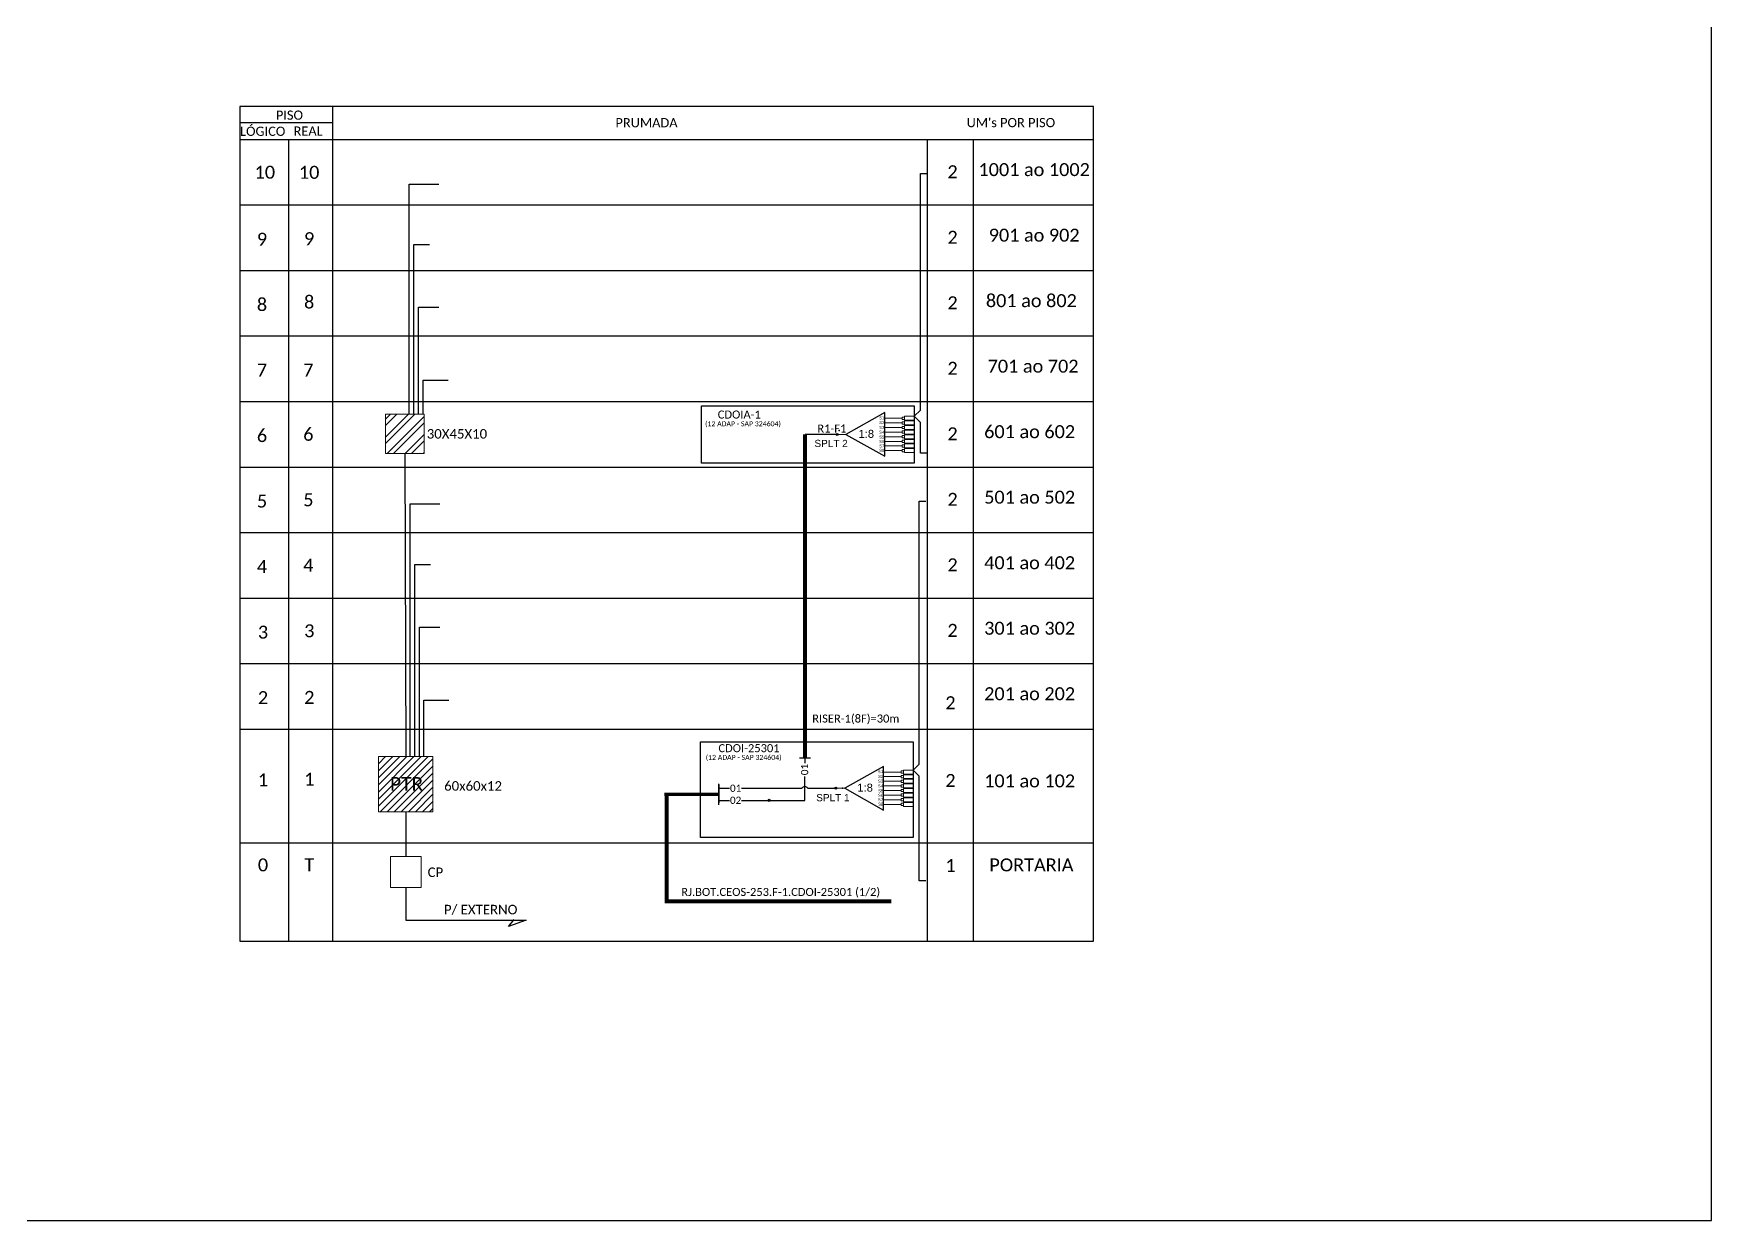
# Model space of a CAD drawing. Header units: millimetres. Extents: x 138 to 976, y 341 to 935.
# Drawn here: x 556.8 to 976.1, y 341.4 to 638 of the extents above; entities that cross this region are included whole.
import ezdxf
from ezdxf.enums import TextEntityAlignment as Align

# ---------------------------------------------------------------- set-up
doc = ezdxf.new("R2010")
doc.units = ezdxf.units.MM
doc.header["$LTSCALE"] = 0.03
doc.styles.add('ARIAL', font='arial.ttf')
doc.styles.add('WMF-Calibri0', font='calibri.ttf')

# ---------------------------------------------------------------- blocks, each defined once
blk = doc.blocks.new('SPLT_1-8_SC-APC')
at = {"color": 1}
blk.add_lwpolyline([(-7.37, -2.1), (-17.04, -7.55), (-7.37, -13), (-7.37, -2.1)], dxfattribs=at)
at = {"color": 3, "lineweight": 0}
for points in [[(-2.99, -3.51), (-7.37, -3.51)], [(-2.41, -3.02), (-2.41, -4)], [(-2.41, -3.02), (0, -3.02)], [(-2.41, -4), (0, -4)], [(-2.41, -4.17), (-2.41, -5.16)], [(-2.41, -4.17), (0, -4.17)], [(-7.37, -4.66), (-2.99, -4.66)], [(-7.37, -5.82), (-2.99, -5.82)], [(-7.37, -6.97), (-2.99, -6.97)], [(-7.37, -8.12), (-2.99, -8.12)], [(-2.41, -5.16), (0, -5.16)], [(-2.41, -5.32), (-2.41, -6.31)], [(-2.41, -5.32), (0, -5.32)], [(-2.41, -6.31), (0, -6.31)], [(-2.41, -6.48), (-2.41, -7.46)], [(-2.41, -6.48), (0, -6.48)], [(-2.41, -7.46), (0, -7.46)], [(-2.41, -7.63), (-2.41, -8.62)], [(-2.41, -7.63), (0, -7.63)], [(-7.37, -9.28), (-2.99, -9.28)], [(-7.37, -10.43), (-2.99, -10.43)], [(-7.37, -11.58), (-2.99, -11.58)], [(-2.41, -8.62), (0, -8.62)], [(-2.41, -8.78), (-2.41, -9.77)], [(-2.41, -8.78), (0, -8.78)], [(-2.41, -9.77), (0, -9.77)], [(-2.41, -9.94), (-2.41, -10.92)], [(-2.41, -9.94), (0, -9.94)], [(-2.41, -10.92), (0, -10.92)], [(-2.41, -11.09), (-2.41, -12.08)], [(-2.41, -11.09), (0, -11.09)], [(-2.41, -12.08), (0, -12.08)]]:
    blk.add_lwpolyline(points, dxfattribs=at)
for points in [[(-2.99, -3.22), (-2.41, -3.22), (-2.41, -3.8), (-2.99, -3.8)], [(-2.99, -4.38), (-2.41, -4.38), (-2.41, -4.95), (-2.99, -4.95)], [(-2.99, -5.53), (-2.41, -5.53), (-2.41, -6.1), (-2.99, -6.1)], [(-2.99, -6.68), (-2.41, -6.68), (-2.41, -7.26), (-2.99, -7.26)], [(-2.99, -7.84), (-2.41, -7.84), (-2.41, -8.41), (-2.99, -8.41)], [(-2.99, -8.99), (-2.41, -8.99), (-2.41, -9.56), (-2.99, -9.56)], [(-2.99, -10.14), (-2.41, -10.14), (-2.41, -10.72), (-2.99, -10.72)], [(-2.99, -11.3), (-2.41, -11.3), (-2.41, -11.87), (-2.99, -11.87)]]:
    blk.add_lwpolyline(points, close=True, dxfattribs=at)
at = {"color": 1, "lineweight": 0}
blk.add_lwpolyline([(-17.04, -7.55), (-19.26, -7.55)], dxfattribs=at)
at = {"color": 1, "style": 'ARIAL'}
for s, height, p in [('S1', 0.75, (-8.74, -3.78)), ('1:8', 2, (-13.91, -8.4)), ('S2', 0.75, (-8.74, -4.97)), ('S3', 0.75, (-8.74, -6.18)), ('S4', 0.75, (-8.74, -7.36)), ('S5', 0.75, (-8.74, -8.57)), ('S6', 0.75, (-8.74, -9.69)), ('S7', 0.75, (-8.74, -10.78)), ('S8', 0.75, (-8.74, -11.9))]:
    blk.add_text(s, height=height, dxfattribs=at).set_placement(p)
blk = doc.blocks.new('SPLITTER_')
blk.add_point((0, 0))
at = {"style": 'ARIAL', "flags": 4}
blk.add_attdef('SPLT', (0, -3.26), '', height=1.5, dxfattribs=at)
blk = doc.blocks.new('SPLITTER FUTURO')
blk.add_point((0, 0))
at = {"style": 'ARIAL', "text_generation_flag": 6, "flags": 4}
for tag, p, height in [('SPLT', (-6.22, -4.1), 1.5), ('INSTAL.', (-6.25, -6.09), 1.25)]:
    blk.add_attdef(tag, p, '', height=height, rotation=180, dxfattribs=at)

msp = doc.modelspace()

# ---------------------------------------------------------------- hatches: boundary and pattern name
h = msp.add_hatch()
h.set_pattern_fill('STEEL', color=1, style=0)
h.set_pattern_definition([(45, (124.9914, 74.23), (-2.245064, 2.245064), []), (45, (124.9914, 75.8175), (-2.245064, 2.245064), [])])
h.paths.add_polyline_path([(654.4, 542.92), (644.72, 542.92), (644.72, 533.11), (654.4, 533.11)])
h = msp.add_hatch(color=3)
h.dxf.hatch_style = 1
edge = h.paths.add_edge_path()
edge.add_arc((757.59, 537.87), 0.242, 0, 360)
h = msp.add_hatch()
h.set_pattern_fill('ANSI31', color=1, scale=10, style=0)
h.set_pattern_definition([(45, (31.3828, 59.6342), (-0.8838835, 0.8838835), [])])
h.paths.add_polyline_path([(643, 443.6), (656.57, 443.6), (656.57, 457.36), (643, 457.36)])
h.paths.add_polyline_path([(645.01, 447.95), (655.09, 447.95), (655.09, 453.1), (645.01, 453.1)], flags=24)
h = msp.add_hatch(color=3)
h.dxf.hatch_style = 1
edge = h.paths.add_edge_path()
edge.add_arc((757.27, 449.47), 0.256, 0, 360)
h = msp.add_hatch(color=3)
h.dxf.hatch_style = 1
edge = h.paths.add_edge_path()
edge.add_arc((740.64, 446.43), 0.256, 0, 360)

# ---------------------------------------------------------------- linework, layer by layer
at = {"color": 5}
msp.add_line((757.59, 537.87), (749.57, 537.87), dxfattribs=at)
at = {"color": 1}
msp.add_line((728.07, 450.39), (728.07, 445.81), dxfattribs=at)
for points in [[(137.51, 341.45), (976.08, 341.45), (976.08, 935.45), (137.51, 935.45), (137.51, 341.45)], [(608.34, 619.81), (608.34, 611.59)], [(821.66, 611.59), (821.66, 619.81)], [(608.34, 611.59), (821.66, 611.59)], [(608.34, 611.59), (821.66, 611.59)], [(608.34, 611.59), (608.34, 411.22), (821.66, 411.22), (821.66, 611.59)], [(780.06, 611.59), (780.06, 411.22)], [(791.64, 411.22), (791.64, 611.59)], [(608.34, 595.21), (821.66, 595.21)], [(608.34, 578.84), (821.66, 578.84)], [(608.34, 562.47), (821.66, 562.47)], [(608.34, 546.1), (821.66, 546.1)], [(608.34, 529.73), (821.66, 529.73)], [(608.34, 513.35), (821.66, 513.35)], [(608.34, 496.98), (821.66, 496.98)], [(608.34, 480.61), (821.66, 480.61)], [(608.34, 464.24), (821.66, 464.24)], [(608.34, 435.85), (821.66, 435.85)]]:
    msp.add_lwpolyline(points)
at = {"color": 0}
for points in [[(821.66, 619.81), (608.34, 619.81)], [(631.49, 619.81), (631.49, 611.59)], [(631.49, 615.7), (608.34, 615.7)], [(608.34, 611.59), (821.66, 611.59)], [(620.54, 611.59), (620.54, 411.22)], [(631.49, 611.59), (631.49, 411.22)], [(650.68, 542.92), (650.68, 600.45), (658.06, 600.45)], [(651.83, 542.92), (651.83, 585.3)], [(651.83, 585.3), (655.76, 585.3)], [(652.98, 542.92), (652.98, 569.64)], [(652.98, 569.64), (658.06, 569.64)], [(654.13, 551.39), (660.36, 551.39)], [(654.13, 542.92), (654.13, 551.39)], [(650.91, 457.36), (650.91, 520.51), (658.28, 520.51)], [(652.06, 457.36), (652.06, 505.37)], [(652.06, 505.37), (655.98, 505.37)], [(653.21, 457.36), (653.21, 489.7)], [(653.21, 489.7), (658.28, 489.7)], [(654.36, 457.36), (654.36, 471.45)], [(654.36, 471.45), (660.59, 471.45)]]:
    msp.add_lwpolyline(points, dxfattribs=at)
at = {"color": 3}
for points in [[(778.41, 554.91), (778.41, 603.09), (780.06, 603.09)], [(778.41, 533.21), (778.41, 540.89), (776.85, 542.4), (778.41, 543.91), (778.41, 554.91)], [(649.56, 533.11), (649.81, 457.36)], [(780.07, 533.21), (778.41, 533.21)], [(778.13, 493.1), (778.13, 521.22), (779.78, 521.22)], [(778.13, 443.73), (778.13, 452.49), (776.56, 454), (778.13, 455.5), (778.13, 493.1)], [(728.07, 449.46), (730.66, 449.46)], [(733.74, 449.46), (743.02, 449.46)], [(743.02, 449.47), (748.75, 449.47)], [(750.31, 449.47), (757.27, 449.47)], [(779.78, 426.35), (778.13, 426.35), (778.13, 443.73)]]:
    msp.add_lwpolyline(points, dxfattribs=at)
at = {"color": 1, "lineweight": 0}
for points in [[(654.4, 542.92), (644.72, 542.92), (644.72, 533.11), (654.4, 533.11)], [(643, 457.36), (656.57, 457.36), (656.57, 443.6), (643, 443.6)]]:
    msp.add_lwpolyline(points, close=True, dxfattribs=at)
at = {"color": 1}
for points in [[(723.72, 545.03), (776.85, 545.03), (776.85, 530.71), (723.72, 530.71)], [(723.43, 461.07), (776.56, 461.07), (776.56, 437.18), (723.43, 437.18)]]:
    msp.add_lwpolyline(points, close=True, dxfattribs=at)
at = {"color": 5, "const_width": 1}
msp.add_lwpolyline([(749.57, 537.87), (749.57, 463.9), (749.57, 463.9), (749.57, 457.03)], dxfattribs=at)
at = {"color": 5}
for points in [[(748.18, 457.03), (750.96, 457.03)], [(749.53, 457.03), (749.53, 455.71)], [(740.64, 446.43), (749.53, 446.43), (749.53, 452.35)]]:
    msp.add_lwpolyline(points, dxfattribs=at)
at = {"color": 1}
for points in [[(728.07, 445.34), (728.07, 450.55)], [(649.79, 443.6), (649.79, 432.38)], [(649.79, 424.61), (649.79, 416.46), (679.93, 416.46)], [(649.79, 424.61), (649.79, 421.27)], [(675.51, 414.87), (676.92, 416.69)], [(679.93, 416.46), (675.51, 414.87)]]:
    msp.add_lwpolyline(points, dxfattribs=at)
msp.add_lwpolyline([(714.38, 447.94, 0.8, 0.8, 0), (728.07, 447.95, 0.8, 0.8, 0)], format="xyseb", dxfattribs=at)
at = {"color": 1, "const_width": 1}
msp.add_lwpolyline([(715, 447.56), (715, 421.22), (771.17, 421.22)], dxfattribs=at)
at = {"color": 2}
for points in [[(728.07, 446.43), (730.66, 446.43)], [(733.74, 446.43), (740.64, 446.43)]]:
    msp.add_lwpolyline(points, dxfattribs=at)
at = {"lineweight": 0}
msp.add_lwpolyline([(653.62, 432.38), (645.96, 432.38), (645.96, 424.61), (653.62, 424.61)], close=True, dxfattribs=at)
at = {"color": 3}
for centre, radius in [((757.59, 537.87), 0.242), ((757.27, 449.47), 0.256), ((740.64, 446.43), 0.256)]:
    msp.add_circle(centre, radius, dxfattribs=at)
msp.add_arc((749.53, 448.72), 1.08, 43.7403, 136.2597, dxfattribs=at)

# ---------------------------------------------------------------- block references
for p in [(776.85, 545.42), (776.56, 457.01)]:
    msp.add_blockref('SPLT_1-8_SC-APC', p, dxfattribs=at)
ref = msp.add_blockref('SPLITTER FUTURO', (758.14, 538.83))
ref.add_attrib('SPLT', 'SPLT 2', (751.92, 534.73), dxfattribs={"height": 1.79, "rotation": 180, "style": 'ARIAL', "text_generation_flag": 6})
at = {"color": 7}
ref = msp.add_blockref('SPLITTER_', (758.92, 449.47), dxfattribs=dict(at, xscale=-1))
ref.add_attrib('SPLT', 'SPLT 1', (752.38, 446.21), dxfattribs={"height": 1.79, "style": 'ARIAL'})

# ---------------------------------------------------------------- texts
at = {"color": 0, "style": 'WMF-Calibri0'}
for s, p in [('     PISO', (613.3, 616.51)), ('PRUMADA', (702.21, 614.62)), ("UM's POR PISO", (789.95, 614.65)), ('  LÓGICO', (606.76, 612.48)), ('    REAL', (618.52, 612.53))]:
    msp.add_text(s, height=2.3, dxfattribs=at).set_placement(p)
at = {"color": 7, "style": 'WMF-Calibri0'}
for s, height, p in [('10', 3.24, (614.59, 603.4)), ('10', 3.24, (625.66, 603.37)), ('9', 3.24, (625.66, 586.78)), ('8', 3.24, (625.66, 570.97)), ('01', 1.793, (732.23, 449.46)), ('02', 1.793, (732.23, 446.45))]:
    msp.add_text(s, height=height, dxfattribs=at).set_placement(p, align=Align.MIDDLE_CENTER)
for s, height, p in [('1001 ao 1002', 3.24, (792.91, 602.43)), ('901 ao 902', 3.24, (795.47, 586.05)), ('801 ao 802', 3.24, (794.77, 569.68)), ('701 ao 702', 3.24, (795.2, 553.31)), ('30X45X10', 2.373, (655.05, 536.83)), ('601 ao 602', 3.24, (794.34, 536.94)), ('501 ao 502', 3.24, (794.34, 520.57)), ('401 ao 402', 3.24, (794.34, 504.19)), ('301 ao 302', 3.24, (794.34, 487.82)), ('201 ao 202', 3.24, (794.34, 471.45)), ('101 ao 102', 3.24, (794.34, 449.67)), ('PTR', 3.433, (645.86, 448.83)), ('60x60x12', 2.373, (659.4, 448.85)), ('PORTARIA', 3.24, (795.64, 428.68)), ('CP', 2.373, (655.27, 427.28)), ('P/ EXTERNO', 2.373, (659.35, 417.95))]:
    msp.add_text(s, height=height, dxfattribs=at).set_placement(p)
at = {"color": 1, "style": 'WMF-Calibri0'}
for p in [(734.07, 539.91), (734.24, 456.54)]:
    msp.add_text('(12 ADAP - SAP 324604)', height=1.25, dxfattribs=at).set_placement(p, align=Align.CENTER)
for s, p in [('CDOIA-1', (727.76, 541.84)), ('CDOI-25301', (727.93, 458.47)), ('RJ.BOT.CEOS-253.F-1.CDOI-25301 (1/2)', (718.65, 422.54))]:
    msp.add_text(s, height=2, dxfattribs=at).set_placement(p)
at = {"color": 5, "style": 'WMF-Calibri0'}
for s, p in [('R1-F1', (752.65, 538.35)), ('RISER-1(8F)=30m', (751.38, 465.87))]:
    msp.add_text(s, height=2, dxfattribs=at).set_placement(p)
at = {"color": 7, "style": 'WMF-Calibri0'}
msp.add_text('01', height=1.793, rotation=90.1688, dxfattribs=at).set_placement((749.46, 454.13), align=Align.MIDDLE_CENTER)
for tag, flags, p in [('2', 4, (786.44, 603.51)), ('9', 4, (613.88, 586.64)), ('2', 4, (786.44, 587.14)), ('8', 4, (613.88, 570.33)), ('2', 4, (786.44, 570.77)), ('7', 4, (613.88, 553.96)), ('7', 4, (625.46, 553.96)), ('2', 4, (786.44, 554.4)), ('6', 4, (613.88, 537.59)), ('6', 4, (625.46, 537.91)), ('2', 4, (786.44, 538.03)), ('5', 4, (613.88, 521.22)), ('5', 4, (625.46, 521.54)), ('2', 4, (786.44, 521.65)), ('4', 4, (613.88, 504.85)), ('4', 4, (625.46, 505.17)), ('2', 4, (786.44, 505.28)), ('2', 4, (786.44, 488.91)), ('3', 4, (614.13, 488.47)), ('3', 4, (625.7, 488.8)), ('2', 12, (625.7, 472.16)), ('2', 4, (614.13, 472.1)), ('2', 4, (785.92, 470.82)), ('1', 4, (614.13, 451.56)), ('1', 12, (625.7, 451.72)), ('2', 4, (785.92, 451.39)), ('0', 4, (614.13, 430.31)), ('T', 12, (625.7, 430.35)), ('1', 4, (785.92, 430.14))]:
    msp.add_attdef(tag, text='XX', height=3.24, dxfattribs=dict(at, flags=flags)).set_placement(p, align=Align.MIDDLE_CENTER)

doc.saveas('drawing.dxf')
